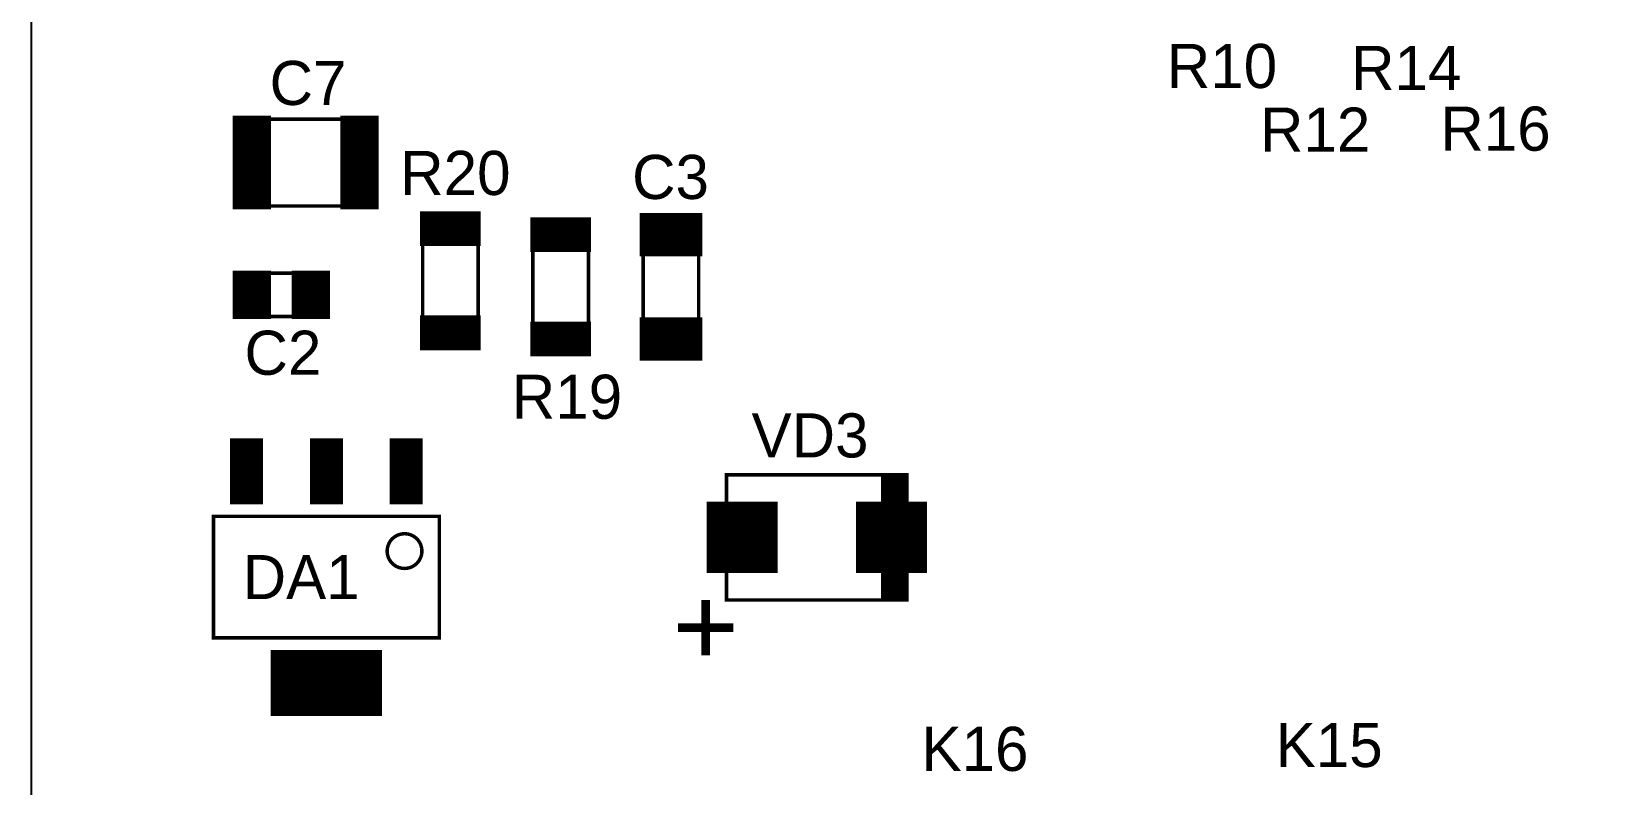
# Model space of a CAD drawing. Extents: x 25 to 880, y 8 to 306.
# Drawn here: x 63.3 to 119.7, y 176.7 to 203.8 of the extents above; entities that cross this region are included whole.
import ezdxf
from ezdxf.enums import TextEntityAlignment as Align

# ---------------------------------------------------------------- set-up
doc = ezdxf.new("R2010")
doc.units = 0
doc.header["$MEASUREMENT"] = 0
doc.layers.add('BOARD', color=7, linetype='Continuous')
doc.layers.add('TOP', color=7, linetype='Continuous')

msp = doc.modelspace()

# ---------------------------------------------------------------- linework, layer by layer
at = {"layer": 'BOARD'}
msp.add_lwpolyline([(63.2722, 251.484), (354.4197, 251.484), (354.4197, 122.8965), (63.2722, 122.8965)], close=True, dxfattribs=at)
at = {"layer": 'TOP', "const_width": 0.125}
for points in [[(70.5847, 200.7215), (71.8347, 200.7215), (71.8347, 197.4715), (70.5847, 197.4715)], [(71.1472, 197.534), (71.1472, 200.659), (75.1472, 200.659), (75.1472, 197.534)], [(74.4597, 200.7215), (75.7097, 200.7215), (75.7097, 197.4715), (74.4597, 197.4715)], [(77.3222, 197.2778), (79.3847, 197.2778), (79.3847, 196.1528), (77.3222, 196.1528)], [(81.291, 197.059), (83.3535, 197.059), (83.3535, 195.934), (81.291, 195.934)], [(85.2285, 197.2153), (87.3535, 197.2153), (87.3535, 195.7778), (85.2285, 195.7778)], [(77.3535, 196.7778), (79.3535, 196.7778), (79.3535, 192.9028), (77.3535, 192.9028)], [(83.3222, 192.684), (81.3222, 192.684), (81.3222, 196.559), (83.3222, 196.559)], [(87.291, 192.6215), (85.291, 192.6215), (85.291, 196.6215), (87.291, 196.6215)], [(70.5847, 195.1465), (71.8347, 195.1465), (71.8347, 193.5215), (70.5847, 193.5215)], [(71.0222, 193.5528), (71.0222, 195.1153), (73.5222, 195.1153), (73.5222, 193.5528)], [(72.7097, 195.1465), (73.9597, 195.1465), (73.9597, 193.5215), (72.7097, 193.5215)], [(77.3222, 193.5278), (79.3847, 193.5278), (79.3847, 192.4028), (77.3222, 192.4028)], [(85.2285, 193.4653), (87.3535, 193.4653), (87.3535, 192.0278), (85.2285, 192.0278)], [(81.291, 193.309), (83.3535, 193.309), (83.3535, 192.184), (81.291, 192.184)], [(70.4847, 189.109), (71.5472, 189.109), (71.5472, 186.859), (70.4847, 186.859)], [(73.3597, 189.109), (74.4222, 189.109), (74.4222, 186.859), (73.3597, 186.859)], [(76.2347, 189.109), (77.2972, 189.109), (77.2972, 186.859), (76.2347, 186.859)], [(94.791, 187.8553), (94.791, 183.3503), (88.291, 183.3503), (88.291, 187.8553)], [(87.6347, 186.8215), (90.0722, 186.8215), (90.0722, 184.384), (87.6347, 184.384)], [(93.0097, 186.8215), (95.4472, 186.8215), (95.4472, 184.384), (93.0097, 184.384)], [(69.8285, 186.359), (77.9535, 186.359), (77.9535, 181.984), (69.8285, 181.984)], [(71.9535, 181.484), (75.8285, 181.484), (75.8285, 179.234), (71.9535, 179.234)]]:
    msp.add_lwpolyline(points, close=True, dxfattribs=at)
at = {"layer": 'TOP'}
for points, const_width in [([(70.6785, 200.7215), (70.6785, 197.4715)], 0.125), ([(70.8035, 200.7215), (70.8035, 197.4715)], 0.125), ([(70.9285, 200.7215), (70.9285, 197.4715)], 0.125), ([(71.0535, 200.7215), (71.0535, 197.4715)], 0.125), ([(71.1785, 200.7215), (71.1785, 197.4715)], 0.125), ([(71.3035, 200.7215), (71.3035, 197.4715)], 0.125), ([(71.4285, 200.7215), (71.4285, 197.4715)], 0.125), ([(71.5535, 200.7215), (71.5535, 197.4715)], 0.125), ([(71.6785, 200.7215), (71.6785, 197.4715)], 0.125), ([(71.8035, 200.7215), (71.8035, 197.4715)], 0.125), ([(74.5535, 200.7215), (74.5535, 197.4715)], 0.125), ([(74.6785, 200.7215), (74.6785, 197.4715)], 0.125), ([(74.8035, 200.7215), (74.8035, 197.4715)], 0.125), ([(74.9285, 200.7215), (74.9285, 197.4715)], 0.125), ([(75.0535, 200.7215), (75.0535, 197.4715)], 0.125), ([(75.1785, 200.7215), (75.1785, 197.4715)], 0.125), ([(75.3035, 200.7215), (75.3035, 197.4715)], 0.125), ([(75.4285, 200.7215), (75.4285, 197.4715)], 0.125), ([(75.5535, 200.7215), (75.5535, 197.4715)], 0.125), ([(75.6785, 200.7215), (75.6785, 197.4715)], 0.125), ([(77.4285, 197.2778), (77.4285, 196.1528)], 0.125), ([(77.5535, 197.2778), (77.5535, 196.1528)], 0.125), ([(77.6785, 197.2778), (77.6785, 196.1528)], 0.125), ([(77.8035, 197.2778), (77.8035, 196.1528)], 0.125), ([(77.9285, 197.2778), (77.9285, 196.1528)], 0.125), ([(78.0535, 197.2778), (78.0535, 196.1528)], 0.125), ([(78.1785, 197.2778), (78.1785, 196.1528)], 0.125), ([(78.3035, 197.2778), (78.3035, 196.1528)], 0.125), ([(78.4285, 197.2778), (78.4285, 196.1528)], 0.125), ([(78.5535, 197.2778), (78.5535, 196.1528)], 0.125), ([(78.6785, 197.2778), (78.6785, 196.1528)], 0.125), ([(78.8035, 197.2778), (78.8035, 196.1528)], 0.125), ([(78.9285, 197.2778), (78.9285, 196.1528)], 0.125), ([(79.0535, 197.2778), (79.0535, 196.1528)], 0.125), ([(79.1785, 197.2778), (79.1785, 196.1528)], 0.125), ([(79.3035, 197.2778), (79.3035, 196.1528)], 0.125), ([(81.3035, 197.059), (81.3035, 195.934)], 0.125), ([(81.4285, 197.059), (81.4285, 195.934)], 0.125), ([(81.5535, 197.059), (81.5535, 195.934)], 0.125), ([(81.6785, 197.059), (81.6785, 195.934)], 0.125), ([(81.8035, 197.059), (81.8035, 195.934)], 0.125), ([(81.9285, 197.059), (81.9285, 195.934)], 0.125), ([(82.0535, 197.059), (82.0535, 195.934)], 0.125), ([(82.1785, 197.059), (82.1785, 195.934)], 0.125), ([(82.3035, 197.059), (82.3035, 195.934)], 0.125), ([(82.4285, 197.059), (82.4285, 195.934)], 0.125), ([(82.5535, 197.059), (82.5535, 195.934)], 0.125), ([(82.6785, 197.059), (82.6785, 195.934)], 0.125), ([(82.8035, 197.059), (82.8035, 195.934)], 0.125), ([(82.9285, 197.059), (82.9285, 195.934)], 0.125), ([(83.0535, 197.059), (83.0535, 195.934)], 0.125), ([(83.1785, 197.059), (83.1785, 195.934)], 0.125), ([(83.3035, 197.059), (83.3035, 195.934)], 0.125), ([(85.3035, 197.2153), (85.3035, 195.7778)], 0.125), ([(85.4285, 197.2153), (85.4285, 195.7778)], 0.125), ([(85.5535, 197.2153), (85.5535, 195.7778)], 0.125), ([(85.6785, 197.2153), (85.6785, 195.7778)], 0.125), ([(85.8035, 197.2153), (85.8035, 195.7778)], 0.125), ([(85.9285, 197.2153), (85.9285, 195.7778)], 0.125), ([(86.0535, 197.2153), (86.0535, 195.7778)], 0.125), ([(86.1785, 197.2153), (86.1785, 195.7778)], 0.125), ([(86.3035, 197.2153), (86.3035, 195.7778)], 0.125), ([(86.4285, 197.2153), (86.4285, 195.7778)], 0.125), ([(86.5535, 197.2153), (86.5535, 195.7778)], 0.125), ([(86.6785, 197.2153), (86.6785, 195.7778)], 0.125), ([(86.8035, 197.2153), (86.8035, 195.7778)], 0.125), ([(86.9285, 197.2153), (86.9285, 195.7778)], 0.125), ([(87.0535, 197.2153), (87.0535, 195.7778)], 0.125), ([(87.1785, 197.2153), (87.1785, 195.7778)], 0.125), ([(87.3035, 197.2153), (87.3035, 195.7778)], 0.125), ([(70.6785, 195.1465), (70.6785, 193.5215)], 0.125), ([(70.8035, 195.1465), (70.8035, 193.5215)], 0.125), ([(70.9285, 195.1465), (70.9285, 193.5215)], 0.125), ([(71.0535, 195.1465), (71.0535, 193.5215)], 0.125), ([(71.1785, 195.1465), (71.1785, 193.5215)], 0.125), ([(71.3035, 195.1465), (71.3035, 193.5215)], 0.125), ([(71.4285, 195.1465), (71.4285, 193.5215)], 0.125), ([(71.5535, 195.1465), (71.5535, 193.5215)], 0.125), ([(71.6785, 195.1465), (71.6785, 193.5215)], 0.125), ([(71.8035, 195.1465), (71.8035, 193.5215)], 0.125), ([(72.8035, 195.1465), (72.8035, 193.5215)], 0.125), ([(72.9285, 195.1465), (72.9285, 193.5215)], 0.125), ([(73.0535, 195.1465), (73.0535, 193.5215)], 0.125), ([(73.1785, 195.1465), (73.1785, 193.5215)], 0.125), ([(73.3035, 195.1465), (73.3035, 193.5215)], 0.125), ([(73.4285, 195.1465), (73.4285, 193.5215)], 0.125), ([(73.5535, 195.1465), (73.5535, 193.5215)], 0.125), ([(73.6785, 195.1465), (73.6785, 193.5215)], 0.125), ([(73.8035, 195.1465), (73.8035, 193.5215)], 0.125), ([(73.9285, 195.1465), (73.9285, 193.5215)], 0.125), ([(77.4285, 193.5278), (77.4285, 192.4028)], 0.125), ([(77.5535, 193.5278), (77.5535, 192.4028)], 0.125), ([(77.6785, 193.5278), (77.6785, 192.4028)], 0.125), ([(77.8035, 193.5278), (77.8035, 192.4028)], 0.125), ([(77.9285, 193.5278), (77.9285, 192.4028)], 0.125), ([(78.0535, 193.5278), (78.0535, 192.4028)], 0.125), ([(78.1785, 193.5278), (78.1785, 192.4028)], 0.125), ([(78.3035, 193.5278), (78.3035, 192.4028)], 0.125), ([(78.4285, 193.5278), (78.4285, 192.4028)], 0.125), ([(78.5535, 193.5278), (78.5535, 192.4028)], 0.125), ([(78.6785, 193.5278), (78.6785, 192.4028)], 0.125), ([(78.8035, 193.5278), (78.8035, 192.4028)], 0.125), ([(78.9285, 193.5278), (78.9285, 192.4028)], 0.125), ([(79.0535, 193.5278), (79.0535, 192.4028)], 0.125), ([(79.1785, 193.5278), (79.1785, 192.4028)], 0.125), ([(79.3035, 193.5278), (79.3035, 192.4028)], 0.125), ([(85.3035, 193.4653), (85.3035, 192.0278)], 0.125), ([(85.4285, 193.4653), (85.4285, 192.0278)], 0.125), ([(85.5535, 193.4653), (85.5535, 192.0278)], 0.125), ([(85.6785, 193.4653), (85.6785, 192.0278)], 0.125), ([(85.8035, 193.4653), (85.8035, 192.0278)], 0.125), ([(85.9285, 193.4653), (85.9285, 192.0278)], 0.125), ([(86.0535, 193.4653), (86.0535, 192.0278)], 0.125), ([(86.1785, 193.4653), (86.1785, 192.0278)], 0.125), ([(86.3035, 193.4653), (86.3035, 192.0278)], 0.125), ([(86.4285, 193.4653), (86.4285, 192.0278)], 0.125), ([(86.5535, 193.4653), (86.5535, 192.0278)], 0.125), ([(86.6785, 193.4653), (86.6785, 192.0278)], 0.125), ([(86.8035, 193.4653), (86.8035, 192.0278)], 0.125), ([(86.9285, 193.4653), (86.9285, 192.0278)], 0.125), ([(87.0535, 193.4653), (87.0535, 192.0278)], 0.125), ([(87.1785, 193.4653), (87.1785, 192.0278)], 0.125), ([(87.3035, 193.4653), (87.3035, 192.0278)], 0.125), ([(81.3035, 193.309), (81.3035, 192.184)], 0.125), ([(81.4285, 193.309), (81.4285, 192.184)], 0.125), ([(81.5535, 193.309), (81.5535, 192.184)], 0.125), ([(81.6785, 193.309), (81.6785, 192.184)], 0.125), ([(81.8035, 193.309), (81.8035, 192.184)], 0.125), ([(81.9285, 193.309), (81.9285, 192.184)], 0.125), ([(82.0535, 193.309), (82.0535, 192.184)], 0.125), ([(82.1785, 193.309), (82.1785, 192.184)], 0.125), ([(82.3035, 193.309), (82.3035, 192.184)], 0.125), ([(82.4285, 193.309), (82.4285, 192.184)], 0.125), ([(82.5535, 193.309), (82.5535, 192.184)], 0.125), ([(82.6785, 193.309), (82.6785, 192.184)], 0.125), ([(82.8035, 193.309), (82.8035, 192.184)], 0.125), ([(82.9285, 193.309), (82.9285, 192.184)], 0.125), ([(83.0535, 193.309), (83.0535, 192.184)], 0.125), ([(83.1785, 193.309), (83.1785, 192.184)], 0.125), ([(83.3035, 193.309), (83.3035, 192.184)], 0.125), ([(70.5535, 189.109), (70.5535, 186.859)], 0.125), ([(70.6785, 189.109), (70.6785, 186.859)], 0.125), ([(70.8035, 189.109), (70.8035, 186.859)], 0.125), ([(70.9285, 189.109), (70.9285, 186.859)], 0.125), ([(71.0535, 189.109), (71.0535, 186.859)], 0.125), ([(71.1785, 189.109), (71.1785, 186.859)], 0.125), ([(71.3035, 189.109), (71.3035, 186.859)], 0.125), ([(71.4285, 189.109), (71.4285, 186.859)], 0.125), ([(73.4285, 189.109), (73.4285, 186.859)], 0.125), ([(73.5535, 189.109), (73.5535, 186.859)], 0.125), ([(73.6785, 189.109), (73.6785, 186.859)], 0.125), ([(73.8035, 189.109), (73.8035, 186.859)], 0.125), ([(73.9285, 189.109), (73.9285, 186.859)], 0.125), ([(74.0535, 189.109), (74.0535, 186.859)], 0.125), ([(74.1785, 189.109), (74.1785, 186.859)], 0.125), ([(74.3035, 189.109), (74.3035, 186.859)], 0.125), ([(76.3035, 189.109), (76.3035, 186.859)], 0.125), ([(76.4285, 189.109), (76.4285, 186.859)], 0.125), ([(76.5535, 189.109), (76.5535, 186.859)], 0.125), ([(76.6785, 189.109), (76.6785, 186.859)], 0.125), ([(76.8035, 189.109), (76.8035, 186.859)], 0.125), ([(76.9285, 189.109), (76.9285, 186.859)], 0.125), ([(77.0535, 189.109), (77.0535, 186.859)], 0.125), ([(77.1785, 189.109), (77.1785, 186.859)], 0.125), ([(93.916, 187.8553), (93.916, 183.3503)], 0.125), ([(94.041, 187.8553), (94.041, 183.3503)], 0.125), ([(94.166, 187.8553), (94.166, 183.3503)], 0.125), ([(94.291, 187.8553), (94.291, 183.3503)], 0.125), ([(94.416, 187.8553), (94.416, 183.3503)], 0.125), ([(94.541, 187.8553), (94.541, 183.3503)], 0.125), ([(94.666, 187.8553), (94.666, 183.3503)], 0.125), ([(87.6785, 186.8215), (87.6785, 184.384)], 0.125), ([(87.8035, 186.8215), (87.8035, 184.384)], 0.125), ([(87.9285, 186.8215), (87.9285, 184.384)], 0.125), ([(88.0535, 186.8215), (88.0535, 184.384)], 0.125), ([(88.1785, 186.8215), (88.1785, 184.384)], 0.125), ([(88.3035, 186.8215), (88.3035, 184.384)], 0.125), ([(88.4285, 186.8215), (88.4285, 184.384)], 0.125), ([(88.5535, 186.8215), (88.5535, 184.384)], 0.125), ([(88.6785, 186.8215), (88.6785, 184.384)], 0.125), ([(88.8035, 186.8215), (88.8035, 184.384)], 0.125), ([(88.9285, 186.8215), (88.9285, 184.384)], 0.125), ([(89.0535, 186.8215), (89.0535, 184.384)], 0.125), ([(89.1785, 186.8215), (89.1785, 184.384)], 0.125), ([(89.3035, 186.8215), (89.3035, 184.384)], 0.125), ([(89.4285, 186.8215), (89.4285, 184.384)], 0.125), ([(89.5535, 186.8215), (89.5535, 184.384)], 0.125), ([(89.6785, 186.8215), (89.6785, 184.384)], 0.125), ([(89.8035, 186.8215), (89.8035, 184.384)], 0.125), ([(89.9285, 186.8215), (89.9285, 184.384)], 0.125), ([(90.0535, 186.8215), (90.0535, 184.384)], 0.125), ([(93.0535, 186.8215), (93.0535, 184.384)], 0.125), ([(93.1785, 186.8215), (93.1785, 184.384)], 0.125), ([(93.3035, 186.8215), (93.3035, 184.384)], 0.125), ([(93.4285, 186.8215), (93.4285, 184.384)], 0.125), ([(93.5535, 186.8215), (93.5535, 184.384)], 0.125), ([(93.6785, 186.8215), (93.6785, 184.384)], 0.125), ([(93.8035, 186.8215), (93.8035, 184.384)], 0.125), ([(93.9285, 186.8215), (93.9285, 184.384)], 0.125), ([(94.0535, 186.8215), (94.0535, 184.384)], 0.125), ([(94.1785, 186.8215), (94.1785, 184.384)], 0.125), ([(94.3035, 186.8215), (94.3035, 184.384)], 0.125), ([(94.4285, 186.8215), (94.4285, 184.384)], 0.125), ([(94.5535, 186.8215), (94.5535, 184.384)], 0.125), ([(94.6785, 186.8215), (94.6785, 184.384)], 0.125), ([(94.8035, 186.8215), (94.8035, 184.384)], 0.125), ([(94.9285, 186.8215), (94.9285, 184.384)], 0.125), ([(95.0535, 186.8215), (95.0535, 184.384)], 0.125), ([(95.1785, 186.8215), (95.1785, 184.384)], 0.125), ([(95.3035, 186.8215), (95.3035, 184.384)], 0.125), ([(95.4285, 186.8215), (95.4285, 184.384)], 0.125), ([(87.541, 181.3528), (87.541, 183.3528)], 0.3125), ([(88.541, 182.3528), (86.541, 182.3528)], 0.3125), ([(72.0535, 181.484), (72.0535, 179.234)], 0.125), ([(72.1785, 181.484), (72.1785, 179.234)], 0.125), ([(72.3035, 181.484), (72.3035, 179.234)], 0.125), ([(72.4285, 181.484), (72.4285, 179.234)], 0.125), ([(72.5535, 181.484), (72.5535, 179.234)], 0.125), ([(72.6785, 181.484), (72.6785, 179.234)], 0.125), ([(72.8035, 181.484), (72.8035, 179.234)], 0.125), ([(72.9285, 181.484), (72.9285, 179.234)], 0.125), ([(73.0535, 181.484), (73.0535, 179.234)], 0.125), ([(73.1785, 181.484), (73.1785, 179.234)], 0.125), ([(73.3035, 181.484), (73.3035, 179.234)], 0.125), ([(73.4285, 181.484), (73.4285, 179.234)], 0.125), ([(73.5535, 181.484), (73.5535, 179.234)], 0.125), ([(73.6785, 181.484), (73.6785, 179.234)], 0.125), ([(73.8035, 181.484), (73.8035, 179.234)], 0.125), ([(73.9285, 181.484), (73.9285, 179.234)], 0.125), ([(74.0535, 181.484), (74.0535, 179.234)], 0.125), ([(74.1785, 181.484), (74.1785, 179.234)], 0.125), ([(74.3035, 181.484), (74.3035, 179.234)], 0.125), ([(74.4285, 181.484), (74.4285, 179.234)], 0.125), ([(74.5535, 181.484), (74.5535, 179.234)], 0.125), ([(74.6785, 181.484), (74.6785, 179.234)], 0.125), ([(74.8035, 181.484), (74.8035, 179.234)], 0.125), ([(74.9285, 181.484), (74.9285, 179.234)], 0.125), ([(75.0535, 181.484), (75.0535, 179.234)], 0.125), ([(75.1785, 181.484), (75.1785, 179.234)], 0.125), ([(75.3035, 181.484), (75.3035, 179.234)], 0.125), ([(75.4285, 181.484), (75.4285, 179.234)], 0.125), ([(75.5535, 181.484), (75.5535, 179.234)], 0.125), ([(75.6785, 181.484), (75.6785, 179.234)], 0.125), ([(75.8035, 181.484), (75.8035, 179.234)], 0.125)]:
    msp.add_lwpolyline(points, dxfattribs=dict(at, const_width=const_width))
at = {"layer": 'TOP', "const_width": 0.125}
msp.add_lwpolyline([(76.7035, 184.484, 1), (76.7035, 185.734, 1)], format="xyb", close=True, dxfattribs=at)

# ---------------------------------------------------------------- texts
at = {"layer": 'TOP', "width": 1.019685}
for s, p in [('R10', (106.1255, 201.7787)), ('R14', (112.7577, 201.7082)), ('C7', (73.2308, 201.1667)), ('R12', (109.4768, 199.486)), ('R16', (115.9679, 199.5212)), ('R20', (78.5339, 197.9275)), ('C3', (86.2763, 197.7826)), ('C2', (72.3263, 191.4552)), ('R19', (82.5505, 189.8707)), ('VD3', (91.2979, 188.4804)), ('DA1', (72.9834, 183.3791)), ('K15', (109.9815, 177.3349)), ('K16', (97.2348, 177.1956))]:
    msp.add_text(s, height=1.5875, dxfattribs=at).set_placement(p, align=Align.CENTER)

doc.saveas('drawing.dxf')
